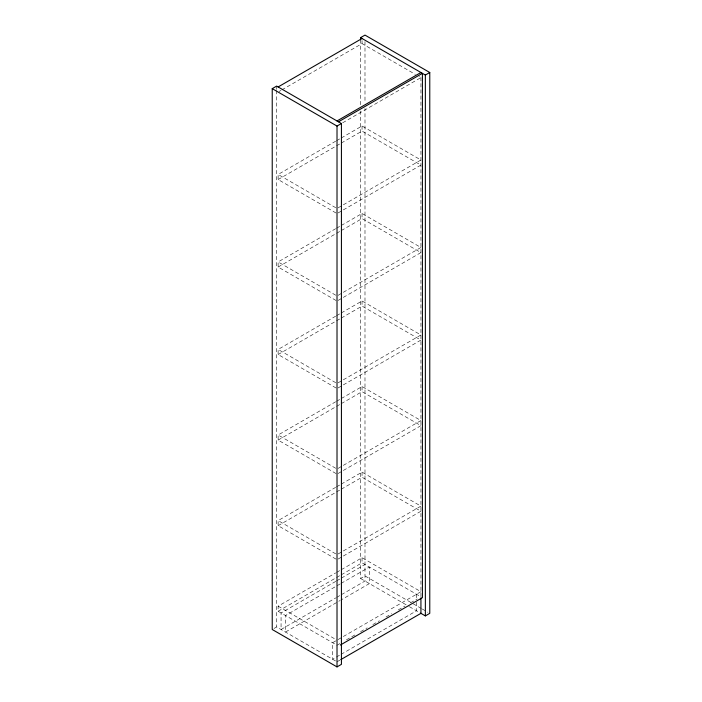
<?xml version="1.0" encoding="UTF-8"?>
<svg xmlns="http://www.w3.org/2000/svg" width="702" height="702" viewBox="0 0 702 702"><rect width="100%" height="100%" fill="white"/><g stroke="black" fill="none" stroke-linecap="round" stroke-linejoin="round"><path stroke-width="0.53" stroke-dasharray="3.51 2.63" d="M279.063 91.514L280.949 90.418M281.888 89.874L362.039 43.603L415.33 74.368M342.673 122.789L420.937 77.606L419.068 76.527M336.074 213.013L278.115 179.545L278.115 174.447L335.635 141.234M336.583 140.69L340.356 138.513M341.295 137.969L362.039 125.991L420.937 159.995L337.013 208.45L278.115 174.447M278.115 179.545L335.635 146.341M336.583 145.797L340.356 143.612M341.295 143.068L362.039 131.09L420.937 165.093L337.013 213.548M336.074 300.5L278.115 267.041L278.115 261.943L335.635 228.729M336.583 228.185L340.356 226.009M341.295 225.465L362.039 213.487L420.937 247.49L337.013 295.946L278.115 261.943M278.115 267.041L335.635 233.827M336.583 233.283L340.356 231.107M341.295 230.563L362.039 218.585L420.937 252.588L337.013 301.044M336.074 387.995L278.115 354.528L278.115 349.429L335.635 316.225M336.583 315.681L340.356 313.496M341.295 312.952L362.039 300.974L420.937 334.977L337.013 383.432L278.115 349.429M278.115 354.528L335.635 321.323M336.583 320.779L340.356 318.603M341.295 318.059L362.039 306.081L420.937 340.084L337.013 388.531M336.074 473.569L278.115 440.11L278.115 435.003L335.635 401.798M336.583 401.254L340.356 399.078M341.295 398.525L362.039 386.556L420.937 420.551L337.013 469.006L278.115 435.003M278.115 440.11L335.635 406.897M336.583 406.353L340.356 404.176M341.295 403.632L362.039 391.655L420.937 425.658L337.013 474.113M336.074 559.143L278.115 525.684L278.115 520.586L335.635 487.372M336.583 486.828L340.356 484.652M341.295 484.108L362.039 472.13L420.937 506.133L337.013 554.589L278.115 520.586M278.115 525.684L335.635 492.471M336.583 491.926L340.356 489.75M341.295 489.206L362.039 477.228L420.937 511.231L337.013 559.687M339.838 643.629L337.013 645.261L278.115 611.258L278.115 606.159L335.635 572.946M336.583 572.402L340.356 570.226M341.295 569.682L362.039 557.704L420.937 591.707L332.599 642.707L332.599 659.248L340.137 654.896M278.115 611.258L335.635 578.044M336.583 577.5L340.356 575.324M341.295 574.78L362.039 562.802L420.937 596.805L420.937 76.887M335.758 581.379L281.063 612.96L281.063 629.501L335.758 597.92M336.697 580.835L340.47 578.659M341.409 578.115L364.987 564.505M340.172 583.932L285.477 615.505L285.477 632.046L340.172 600.473M341.119 583.388L369.401 567.049L369.401 583.59L341.119 599.929M273.991 628.474L276.641 626.947L337.671 662.179M360.574 111.004L360.574 578.492L364.987 575.938L421.323 608.467M336.697 597.376L340.47 595.199M341.409 594.655L364.987 581.045L364.987 108.45M346.446 639.82L354.931 634.915M360.591 631.651L367.19 627.842M372.85 624.569L379.449 620.761M386.047 616.953L391.707 613.68M398.306 609.871L404.905 606.063M410.565 602.799L417.163 598.981M341.084 654.352L416.523 610.793L416.523 600.456M337.013 661.802L339.838 660.17M422.262 609.011L427.895 612.258M360.574 578.492L408.459 606.142M409.398 606.677L420.937 613.346M278.115 606.159L337.013 640.163M416.523 594.252L416.523 599.42M364.987 41.672L364.987 102.975M362.039 40.541L362.039 43.603M362.039 125.991L362.039 131.09M362.039 213.487L362.039 218.585M362.039 300.974L362.039 306.081M362.039 386.556L362.039 391.655M362.039 472.13L362.039 477.228M362.039 557.704L362.039 562.802M360.574 39.838L360.574 106.625M276.641 86.1L276.641 89.391M276.641 90.488L276.641 626.947"/><path stroke-width="1.05" d="M272.227 88.654L276.641 86.1L341.426 123.508L341.426 664.346L337.013 666.9L272.227 629.501L272.227 88.654L337.013 126.062L341.426 123.508M360.574 39.838L360.574 37.654L364.987 35.1L429.773 72.499L429.773 613.346L425.359 615.9L420.665 613.188M278.115 86.951L362.039 38.496M337.013 120.955L420.937 72.499M338.487 121.806L422.411 73.35L422.411 597.656L340.373 645.024M360.574 37.654L425.359 75.053L429.773 72.499M340.786 659.626L420.937 613.346L420.937 597.841M425.359 75.053L425.359 615.9M337.013 126.062L337.013 666.9"/></g></svg>
